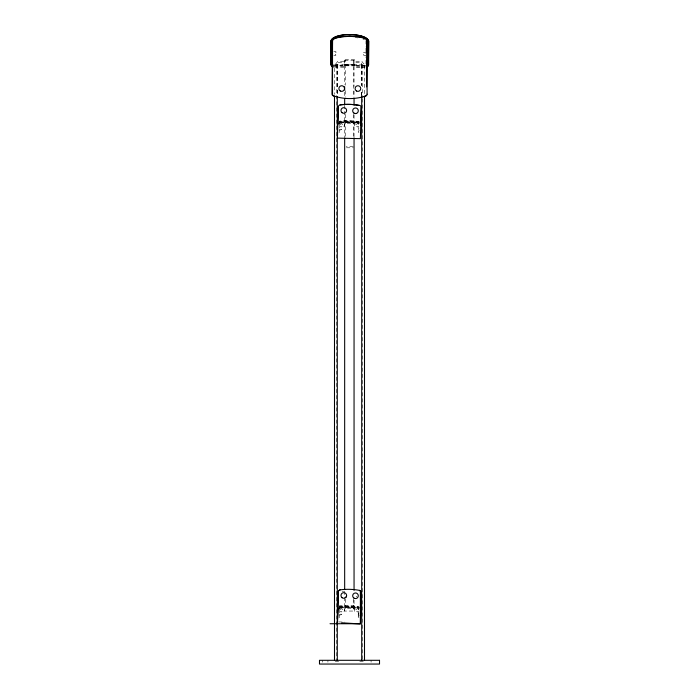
<?xml version="1.0" encoding="UTF-8"?>
<svg xmlns="http://www.w3.org/2000/svg" width="699" height="699" viewBox="0 0 699 699"><rect width="100%" height="100%" fill="white"/><g stroke="black" fill="none" stroke-linecap="round" stroke-linejoin="round"><path stroke-width="0.52" stroke-dasharray="3.5 2.62" d="M344.345 65.715L344.354 64.561M354.437 65.828L354.445 64.666M359.207 121.74L358.98 121.687A60.551 60.525 0.8 0 0 339.74 121.154L339.478 122.168A2.254 2.254 0 0 0 338.989 122.351M338.989 123.775A1.197 1.188 0 0 1 339.871 123.164L339.906 122.194A59.415 59.398 0.8 0 1 358.762 122.718A1.197 1.188 0 0 1 359.146 122.867M359.12 123.81A1.197 1.188 0 0 0 358.736 123.662L358.762 122.718M358.98 121.687L358.971 122.185A60.551 60.525 0.8 0 0 339.731 121.652L339.504 121.67A2.254 2.254 0 0 0 339.006 121.853M339.006 608.279A1.197 1.188 0 0 1 339.889 607.667A59.415 59.398 2.3 0 1 358.753 608.165L358.526 617.243L359.601 617.269M338.989 607.361A2.254 2.254 0 0 1 339.478 607.169L339.731 606.627A60.551 60.525 2.3 0 1 358.971 607.134L359.199 607.195M359.181 122.692L358.971 122.133A60.551 60.525 2.3 0 0 339.731 121.617L339.504 121.696M338.989 608.777A1.197 1.188 0 0 1 339.871 608.165L339.889 607.667M359.181 607.693L358.971 607.134M365.996 63.801L365.996 56.907M333.799 55.553L334.209 55.466A2.071 2.071 0 0 0 335.939 55.151L335.45 54.347A1.127 1.127 0 0 1 333.685 53.867M339.731 606.627L339.504 606.671A2.254 2.254 0 0 0 339.006 606.863M339.74 121.154L339.513 121.198A2.254 2.254 0 0 0 339.015 121.39M335.66 63.993L337.818 61.276L343.777 61.241L344.24 59.301L355.249 59.284L355.861 61.25L361.776 61.276L363.742 63.924L365.769 63.993M345.21 60.376L344.668 60.376L344.668 84.518M344.668 60.376L354.402 60.376C354.751 63.321 358.971 62.901 361.287 62.403C362.091 64.78 360.955 65.933 366.171 65.086M334.707 64.928L364.511 64.928L364.511 94.365M334.358 65.086L338.167 64.518L337.634 63.443L338.403 62.368L343.934 62.342L345.42 60.376L345.42 85.226M333.432 65.776L342.825 65.776L342.825 64.623L356.787 64.623L356.787 65.776L365.271 65.767M334.471 67.008L344.179 67.008L344.179 65.776L355.433 65.776L355.433 67.008L365.14 67.008M346.407 147.786L353.301 147.786M339.871 608.165A59.415 59.398 2.3 0 1 358.736 608.663L358.788 608.698A1.197 1.188 0 0 1 359.12 608.812M335.214 661.7L339.198 661.7M359.802 661.7L363.786 661.7M365.935 65.942L356.542 65.846L356.551 64.692L342.597 64.544L342.58 65.697L335.153 65.61M334.209 66.842L343.917 66.947L343.934 65.715L355.188 65.828L355.179 67.06L364.887 67.165M338.587 621.927L344.852 622.101M353.301 146.816L352.497 146.764A59.092 59.092 0 0 0 346.223 146.764M358.98 132.592C356.735 131.263 359.95 131.849 358.797 129.857C354.498 128.607 359.767 130.171 358.797 128.031M358.98 617.593C356.7 616.256 359.941 616.894 358.797 614.858C354.454 613.687 359.81 615.103 358.797 613.032M333.799 51.385L334.209 51.473A2.071 2.071 0 0 1 335.939 51.778L336.07 52.399L335.433 52.582A1.127 1.127 0 0 0 333.685 53.072M365.996 55.92L365.472 55.457A2.071 2.071 0 0 1 363.672 55.151L363.541 54.531L364.223 54.382A1.127 1.127 0 0 0 365.708 54.216A1.127 1.127 0 0 0 365.708 52.722A1.127 1.127 0 0 0 364.223 52.556L363.541 52.399L363.672 51.778A2.071 2.071 0 0 1 365.402 51.473L365.996 51.079L365.996 47.881M371.073 660.302L371.073 662.171M365.996 40.586L365.996 46.842M362.711 64.928L362.711 97.642M362.711 98.725L362.711 660.302M361.698 64.928L361.698 85.645M361.698 92.189L361.698 96.549M361.636 64.928L361.636 85.645M361.636 92.189L361.636 96.549M358.797 127.55L358.596 126.58A2.018 2.018 0 0 1 357.154 126.886L356.778 126.37L357.294 126.003A1.127 1.127 0 0 0 358.57 125.147A1.127 1.127 0 0 0 357.801 123.819A1.127 1.127 0 0 0 356.429 124.492C354.009 122.91 355.136 130.18 354.14 123.408L344.659 123.391C343.331 130.713 344.852 122.508 342.327 124.562A1.127 1.127 0 0 0 340.92 123.819A1.127 1.127 0 0 0 340.151 125.147A1.127 1.127 0 0 0 341.427 126.003L341.942 126.37L341.575 126.886A2.018 2.018 0 0 1 340.151 126.589C336.175 130.093 345.446 128.677 339.932 129.813C339.766 131.176 341.173 132.504 339.251 132.53L339.225 123.924A0.9 0.9 0 0 1 339.985 123.041A59.092 59.092 0 0 1 358.744 123.041A0.9 0.9 0 0 1 359.129 123.199M358.797 612.551L358.596 611.581A2.018 2.018 0 0 1 357.154 611.887L356.778 611.372L357.294 611.005A1.127 1.127 0 0 0 358.57 610.148A1.127 1.127 0 0 0 357.801 608.82A1.127 1.127 0 0 0 356.429 609.493C354.017 607.658 355.267 615.609 354.105 608.401L344.659 608.392C343.436 615.487 344.86 607.728 342.327 609.563A1.127 1.127 0 0 0 340.92 608.82A1.127 1.127 0 0 0 340.151 610.148A1.127 1.127 0 0 0 341.427 611.005L341.942 611.372L341.575 611.887A2.018 2.018 0 0 1 340.151 611.59C336.193 615.19 345.489 613.591 339.932 614.823C339.714 616.116 341.269 617.593 339.225 617.462L339.225 608.925A0.9 0.9 0 0 1 339.985 608.043A59.092 59.092 0 0 1 358.744 608.043A0.9 0.9 0 0 1 359.129 608.2M355.031 64.623L355.031 65.776M354.052 60.376L354.052 86.545M354.052 90.905L354.052 97.449M354.052 114.898L354.052 136.707M354.052 600.144L354.052 611.048L344.668 611.048L344.668 590.332M353.301 60.376L353.301 97.117M353.301 114.4L353.301 137.091M353.301 599.052L353.301 611.048M345.42 90.634L345.42 97.117M345.42 114.4L345.42 137.091M345.42 599.052L345.42 611.048M344.93 64.623L344.93 65.776M344.668 92.154L344.668 96.514M344.668 105.234L344.668 136.847M337.364 64.928L337.364 88.913M337.364 90.005L337.364 95.457M337.302 64.928L337.302 88.913M337.302 90.005L337.302 95.457M336.289 64.928L336.289 660.302M334.489 68.196L334.489 94.365M327.927 660.302L327.927 662.171M322.291 660.302L322.291 662.171M338.928 606.977A59.415 59.415 0 0 1 357.792 607.501L357.818 607.501A1.197 1.197 0 0 1 358.753 608.698M338.77 605.937A60.551 60.551 0 0 1 358.01 606.47L358.264 606.522A2.254 2.254 0 0 1 359.137 607.064M342.239 591.468A2.813 2.813 0 0 1 343.69 591.503M356.717 596.378A2.813 2.813 0 0 1 356.158 596.859M339.006 123.277A1.197 1.188 0 0 1 339.897 122.666A59.415 59.398 0.8 0 1 358.753 123.216A1.197 1.188 0 0 1 359.137 123.312M339.015 122.814A1.197 1.188 0 0 1 339.906 122.194M339.871 123.155A59.415 59.398 2.3 0 1 358.736 123.662M339.705 122.115A60.551 60.525 2.3 0 1 358.954 122.631M339.889 122.657A59.415 59.398 2.3 0 1 358.753 123.164M339.705 607.125A60.551 60.525 2.3 0 1 358.954 607.632M358.753 608.165A1.197 1.188 0 0 1 359.137 608.313M355.109 37.563A49.14 49.14 0 0 1 357.739 37.921M362.921 39.057A49.14 49.14 0 0 1 364.625 39.563"/><path stroke-width="1.05" d="M366.626 86.859L366.844 66.492M366.984 52.556L367.115 40.76A1.879 1.879 0 0 0 367.027 40.184M330.033 623.735L360.387 623.735L361.208 592.359A2.254 2.254 0 0 0 359.636 590.419L359.408 590.358A60.551 60.525 2.3 0 0 340.168 589.851L339.941 589.895A2.254 2.254 0 0 0 338.272 591.756L337.416 623.726L337.827 608.523A2.254 2.254 0 0 1 337.966 608.016M337.966 123.015A2.254 2.254 0 0 0 337.827 123.522L337.792 124.247L338.246 106.973L337.425 138.122L360.387 138.655L361.208 107.585L360.754 124.859L360.763 124.134A2.254 2.254 0 0 0 360.273 122.928M337.416 623.726L338.246 591.974M360.273 607.929A2.254 2.254 0 0 1 360.763 609.135L360.754 609.86L361.208 592.586L360.387 592.647L360.387 623.735L341.601 623.167L360.387 623.735M337.565 132.819L337.582 132.321M359.636 105.488L359.408 105.435A60.551 60.525 2.3 0 0 340.168 104.85L340.168 104.92A60.551 60.525 2.3 0 1 359.408 105.435L359.636 105.418A2.254 2.254 0 0 1 361.208 107.358L361.208 107.655M337.809 608.75L337.809 609.021A2.254 2.254 0 0 1 337.949 608.514M337.565 617.82L337.582 617.322M340.168 589.921L339.932 589.973A2.254 2.254 0 0 0 338.264 591.826M360.527 133.43L360.544 132.932M359.408 590.358L359.583 590.533A1.905 1.905 0 0 1 360.431 592.464L360.387 592.647M360.527 618.432L360.544 617.933M367.027 65.322L367.447 40.883C364.555 35.378 355.048 37.318 349.806 36.182C344.441 37.187 335.494 35.588 332.191 40.699L332.174 64.518L333.117 65.732M332.497 39.642L331.955 64.483L332.427 65.33M332.934 39.1L333.729 38.646M366.652 65.68L367.429 64.675L367.333 40.245M366.556 67.104L367.936 66.274L368.653 64.832L368.67 40.883C365.839 32.477 333.773 32.477 330.942 40.883L330.968 64.832L331.667 66.3L333.117 66.99M366.494 66.99L367.691 66.492L368.417 65.033L368.688 41.084C365.944 32.643 333.877 32.303 330.968 40.682L330.714 64.36L332.235 66.632M340.168 104.85L339.932 104.964A2.254 2.254 0 0 0 338.264 106.825M333.135 66.833L332.541 66.746M364.511 96.549L364.511 660.302M361.698 96.549L361.698 660.302M354.052 98.542L354.052 105.086M354.052 137.799L354.052 590.332M344.668 86.702L344.668 89.97M344.668 98.69L344.668 104.142M344.668 137.939L344.668 589.24M337.302 96.549L337.302 660.302M334.489 96.549L334.489 660.302M360.413 123.636A2.254 2.254 0 0 1 360.745 124.632M337.809 124.02A2.254 2.254 0 0 1 337.949 123.513M356.149 113.43A2.813 2.813 0 0 1 354.699 113.395M332.803 39.467A1.879 1.879 0 0 0 332.541 40.402L331.981 93.998A1.879 1.879 0 0 0 333.24 95.789A50.232 50.232 0 0 0 334.961 96.357M333.03 39.153A1.879 1.879 0 0 1 333.842 38.628M366.18 95.457A1.879 1.879 0 0 1 365.245 96.13A50.232 50.232 0 0 1 363.515 96.654M360.413 608.637A2.254 2.254 0 0 1 360.745 609.633M346.582 595.723A2.813 2.813 0 0 1 346.04 597.077M367.089 64.159A0.926 0.926 0 0 1 366.634 64.963M333.091 65.016A0.926 0.926 0 0 1 332.523 64.159M379.522 660.302L319.478 660.302L319.478 664.05L379.522 664.05L379.522 660.302M367.089 94.182L367.089 40.586A1.879 1.879 0 0 0 365.813 38.803A50.232 50.232 0 0 0 333.799 38.803A1.879 1.879 0 0 0 332.523 40.586L332.523 94.182A1.879 1.879 0 0 0 333.799 95.964A50.232 50.232 0 0 0 365.813 95.964A1.879 1.879 0 0 0 367.089 94.182M354.026 113.177A2.813 2.813 0 0 0 358.307 110.853A2.813 2.813 0 0 0 354.148 108.301A2.813 2.813 0 0 0 354.026 113.177M342.099 112.722A2.813 2.813 0 0 0 346.582 110.809A2.813 2.813 0 0 0 342.685 107.882A2.813 2.813 0 0 0 342.099 112.722M340.291 90.992A2.813 2.813 0 0 0 344.52 88.555A2.813 2.813 0 0 0 340.291 86.117A2.813 2.813 0 0 0 340.291 90.992M356.507 90.992A2.813 2.813 0 0 0 360.728 88.555A2.813 2.813 0 0 0 356.507 86.117A2.813 2.813 0 0 0 356.507 90.992M354.026 598.178A2.813 2.813 0 0 0 358.307 595.854A2.813 2.813 0 0 0 354.148 593.311A2.813 2.813 0 0 0 354.026 598.178M342.099 597.724A2.813 2.813 0 0 0 346.582 595.81A2.813 2.813 0 0 0 342.685 592.883A2.813 2.813 0 0 0 342.099 597.724"/></g></svg>
